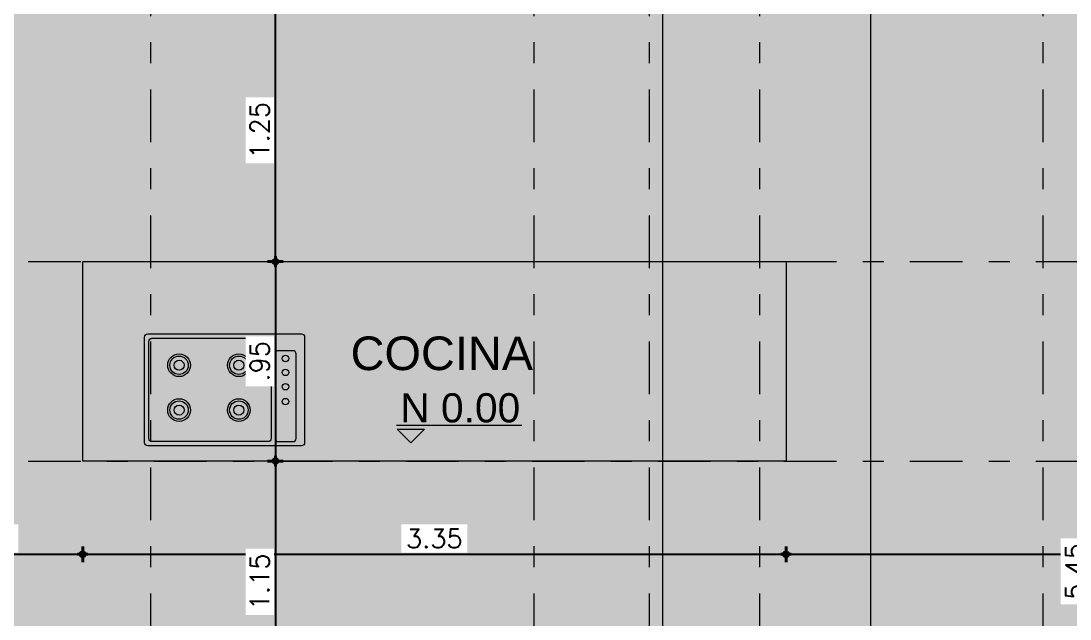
# Model space of a CAD drawing. Header units: metres. Extents: x -50 to 76, y -61 to 14.
# Drawn here: x -15.928 to -10.932, y -1.702 to 1.146 of the extents above; entities that cross this region are included whole.
import ezdxf

# ---------------------------------------------------------------- set-up
doc = ezdxf.new("R2010")
doc.units = ezdxf.units.M
doc.header["$MEASUREMENT"] = 0
for name, pattern in [('CENTER', [2, 1.25, -0.25, 0.25, -0.25]), ('CENTERX2', [4, 2.5, -0.5, 0.5, -0.5]), ('DASHDOT2', [0.5, 0.25, -0.125, 0, -0.125])]:
    doc.linetypes.add(name, pattern=pattern)
for name, color, linetype, lineweight in [('1 AREAS HACH', 250, 'Continuous', 9), ('1 CORTES', 113, 'Continuous', 18), ('1 MUEBLES', 46, 'Continuous', 18), ('1 NIVELES', 145, 'Continuous', 18), ('1 TEXTOS', 4, 'Continuous', 20), ('COTAS', 251, 'Continuous', 35), ('EJES', 251, 'CENTERX2', 0), ('TEXTOS', 4, 'Continuous', 25)]:
    doc.layers.add(name, color=color, linetype=linetype, lineweight=lineweight)
doc.styles.add('cotas', font='romans.shx')
doc.styles.add('Estilo_Generado_1', font='arial.ttf')
doc.styles.add('LEROY', font='arial.ttf')
doc.dimstyles.new('COT-50', dxfattribs={"dimscale": 0.5, "dimtxt": 0.18, "dimasz": 0.05, "dimexe": 0.08, "dimexo": 0.1, "dimgap": 0.06, "dimtad": 1, "dimzin": 4, "dimdsep": 46, "dimtxsty": 'cotas', "dimblk1": 'COTA', "dimblk2": 'COTA', "dimsah": 1, "dimcen": 0.09, "dimse1": 1, "dimse2": 1, "dimclrd": 256, "dimclre": 253, "dimclrt": 14, "dimadec": 0, "dimazin": 0, "dimtfac": 1, "dimtix": 1, "dimtmove": 0, "dimatfit": 3, "dimldrblk": 'COTA', "dimfxl": 1, "dimtfill": 1, "dimtfillclr": 256, "dimtolj": 1, "dimtzin": 12, "dimarcsym": 0})

# ---------------------------------------------------------------- blocks, each defined once
blk = doc.blocks.new('FTG')
at = {"layer": '1 MUEBLES'}
for points in [[(-3.8955, -0.7168), (-3.8955, -0.2138, -0.414214), (-3.8805, -0.1988), (-3.1485, -0.1988, -0.414214), (-3.1335, -0.2138), (-3.1335, -0.7168, -0.414214), (-3.1485, -0.7318), (-3.8805, -0.7318, -0.414214)], [(-3.8605, -0.2188), (-3.3085, -0.2188, -0.414214), (-3.2935, -0.2338), (-3.2935, -0.6968, -0.414214), (-3.3085, -0.7118), (-3.8605, -0.7118, -0.414214), (-3.8755, -0.6968), (-3.8755, -0.2338, -0.414214)], [(-3.1735, -0.6968), (-3.1735, -0.2938, 0.414214), (-3.1885, -0.2788), (-3.2585, -0.2788, 0.414214), (-3.2735, -0.2938), (-3.2735, -0.6968, 0.414214), (-3.2585, -0.7118), (-3.1885, -0.7118, 0.414214)]]:
    blk.add_lwpolyline(points, format="xyb", close=True, dxfattribs=at)
for centre, radius in [((-3.7315, -0.3479), 0.054), ((-3.4466, -0.3479), 0.054), ((-3.7315, -0.3479), 0.044), ((-3.7315, -0.3479), 0.024), ((-3.4466, -0.3479), 0.044), ((-3.4466, -0.3479), 0.024), ((-3.2244, -0.3155), 0.0156), ((-3.2244, -0.3819), 0.0156), ((-3.2244, -0.4501), 0.0156), ((-3.7315, -0.5613), 0.054), ((-3.7315, -0.5613), 0.044), ((-3.7315, -0.5613), 0.024), ((-3.4466, -0.5613), 0.054), ((-3.4466, -0.5613), 0.044), ((-3.4466, -0.5613), 0.024), ((-3.2244, -0.5211), 0.0156)]:
    blk.add_circle(centre, radius, dxfattribs=at)
blk = doc.blocks.new('COTA')
for p, q in [((-1, 0), (1, 0)), ((0, 1.5), (0, -1.5))]:
    blk.add_line(p, q)
blk.add_circle((0, 0), 0.5)
blk = doc.blocks.new('*D48')
at = {"layer": 'COTAS', "lineweight": -2, "transparency": 16777216}
blk.add_line((-19.5095, 7.1419), (0.2405, 7.1419), dxfattribs=at)
at = {"layer": 'Defpoints', "color": 0, "transparency": 16777216}
for p in [(0.2655, 7.1419), (-19.5345, 4.75), (0.2655, 0.15)]:
    blk.add_point(p, dxfattribs=at)
at = {"layer": 'COTAS', "lineweight": -2, "transparency": 16777216, "xscale": 0.025, "yscale": 0.025, "zscale": 0.025, "rotation": 180}
blk.add_blockref('COTA', (-19.5345, 7.1419), dxfattribs=at)
at = {"layer": 'COTAS', "lineweight": -2, "transparency": 16777216, "xscale": 0.025, "yscale": 0.025, "zscale": 0.025}
blk.add_blockref('COTA', (0.2655, 7.1419), dxfattribs=at)
at = {"layer": 'COTAS', "color": 14, "transparency": 16777216, "insert": (-9.6024, 7.2169), "char_height": 0.09, "attachment_point": 5, "style": 'cotas', "bg_fill": 3, "box_fill_scale": 1.25, "bg_fill_color": 256, "bg_fill_true_color": 13158600, "bg_fill_transparency": 0}
blk.add_mtext('\\A1;19.80', dxfattribs=at)
blk = doc.blocks.new('*D79')
at = {"layer": 'COTAS', "lineweight": -2, "transparency": 16777216}
blk.add_line((-16.4595, -1.3937), (-15.6595, -1.3937), dxfattribs=at)
at = {"layer": 'Defpoints', "color": 0, "transparency": 16777216}
for p in [(-15.6345, -0.95), (-16.4845, -1.1), (-15.6345, -1.3937)]:
    blk.add_point(p, dxfattribs=at)
at = {"layer": 'COTAS', "lineweight": -2, "transparency": 16777216, "xscale": 0.025, "yscale": 0.025, "zscale": 0.025, "rotation": 180}
blk.add_blockref('COTA', (-16.4845, -1.3937), dxfattribs=at)
at = {"layer": 'COTAS', "lineweight": -2, "transparency": 16777216, "xscale": 0.025, "yscale": 0.025, "zscale": 0.025}
blk.add_blockref('COTA', (-15.6345, -1.3937), dxfattribs=at)
at = {"layer": 'COTAS', "color": 14, "transparency": 16777216, "insert": (-16.0595, -1.3187), "char_height": 0.09, "attachment_point": 5, "style": 'cotas', "bg_fill": 3, "box_fill_scale": 1.25, "bg_fill_color": 256, "bg_fill_true_color": 13158600, "bg_fill_transparency": 0}
blk.add_mtext('\\A1;.85', dxfattribs=at)
blk = doc.blocks.new('*D80')
at = {"layer": 'COTAS', "lineweight": -2, "transparency": 16777216}
blk.add_line((-15.6095, -1.3937), (-12.3095, -1.3937), dxfattribs=at)
at = {"layer": 'Defpoints', "color": 0, "transparency": 16777216}
for p in [(-15.6345, -0.95), (-12.2845, -0.95), (-12.2845, -1.3937)]:
    blk.add_point(p, dxfattribs=at)
at = {"layer": 'COTAS', "lineweight": -2, "transparency": 16777216, "xscale": 0.025, "yscale": 0.025, "zscale": 0.025, "rotation": 180}
blk.add_blockref('COTA', (-15.6345, -1.3937), dxfattribs=at)
at = {"layer": 'COTAS', "lineweight": -2, "transparency": 16777216, "xscale": 0.025, "yscale": 0.025, "zscale": 0.025}
blk.add_blockref('COTA', (-12.2845, -1.3937), dxfattribs=at)
at = {"layer": 'COTAS', "color": 14, "transparency": 16777216, "insert": (-13.9595, -1.3187), "char_height": 0.09, "attachment_point": 5, "style": 'cotas', "bg_fill": 3, "box_fill_scale": 1.25, "bg_fill_color": 256, "bg_fill_true_color": 13158600, "bg_fill_transparency": 0}
blk.add_mtext('\\A1;3.35', dxfattribs=at)
blk = doc.blocks.new('*D81')
at = {"layer": 'COTAS', "lineweight": -2, "transparency": 16777216}
blk.add_line((-12.2595, -1.3937), (-5.2595, -1.3937), dxfattribs=at)
at = {"layer": 'Defpoints', "color": 0, "transparency": 16777216}
for p in [(-5.2345, -1.3937), (-12.2845, -2.1), (-5.2345, -2.4)]:
    blk.add_point(p, dxfattribs=at)
at = {"layer": 'COTAS', "lineweight": -2, "transparency": 16777216, "xscale": 0.025, "yscale": 0.025, "zscale": 0.025, "rotation": 180}
blk.add_blockref('COTA', (-12.2845, -1.3937), dxfattribs=at)
at = {"layer": 'COTAS', "lineweight": -2, "transparency": 16777216, "xscale": 0.025, "yscale": 0.025, "zscale": 0.025}
blk.add_blockref('COTA', (-5.2345, -1.3937), dxfattribs=at)
at = {"layer": 'COTAS', "color": 14, "transparency": 16777216, "insert": (-8.7595, -1.3187), "char_height": 0.09, "attachment_point": 5, "style": 'cotas', "bg_fill": 3, "box_fill_scale": 1.25, "bg_fill_color": 256, "bg_fill_true_color": 13158600, "bg_fill_transparency": 0}
blk.add_mtext('\\A1;7.05', dxfattribs=at)
blk = doc.blocks.new('*D142')
at = {"layer": 'COTAS', "lineweight": -2, "transparency": 16777216}
blk.add_line((-14.7164, 0.025), (-14.7164, 1.225), dxfattribs=at)
at = {"layer": 'Defpoints', "color": 0, "transparency": 16777216}
for p in [(-15.1345, 1.25), (-14.7164, 1.25), (-15.6345, 0)]:
    blk.add_point(p, dxfattribs=at)
at = {"layer": 'COTAS', "lineweight": -2, "transparency": 16777216, "xscale": 0.025, "yscale": 0.025, "zscale": 0.025}
for p, rotation in [((-14.7164, 1.25), 90), ((-14.7164, 0), 270)]:
    blk.add_blockref('COTA', p, dxfattribs=dict(at, rotation=rotation))
at = {"layer": 'COTAS', "color": 14, "transparency": 16777216, "insert": (-14.7914, 0.625), "char_height": 0.09, "attachment_point": 5, "rotation": 90, "style": 'cotas', "bg_fill": 3, "box_fill_scale": 1.25, "bg_fill_color": 256, "bg_fill_true_color": 13158600, "bg_fill_transparency": 0}
blk.add_mtext('\\A1;1.25', dxfattribs=at)
blk = doc.blocks.new('*D143')
at = {"layer": 'COTAS', "lineweight": -2, "transparency": 16777216}
blk.add_line((-14.7164, -0.025), (-14.7164, -0.925), dxfattribs=at)
at = {"layer": 'Defpoints', "color": 0, "transparency": 16777216}
for p in [(-15.6345, 0), (-15.6345, -0.95), (-14.7164, -0.95)]:
    blk.add_point(p, dxfattribs=at)
at = {"layer": 'COTAS', "lineweight": -2, "transparency": 16777216, "xscale": 0.025, "yscale": 0.025, "zscale": 0.025}
for p, rotation in [((-14.7164, 0), 90), ((-14.7164, -0.95), 270)]:
    blk.add_blockref('COTA', p, dxfattribs=dict(at, rotation=rotation))
at = {"layer": 'COTAS', "color": 14, "transparency": 16777216, "insert": (-14.7914, -0.475), "char_height": 0.09, "attachment_point": 5, "rotation": 90, "style": 'cotas', "bg_fill": 3, "box_fill_scale": 1.25, "bg_fill_color": 256, "bg_fill_true_color": 13158600, "bg_fill_transparency": 0}
blk.add_mtext('\\A1;.95', dxfattribs=at)
blk = doc.blocks.new('*D144')
at = {"layer": 'COTAS', "lineweight": -2, "transparency": 16777216}
blk.add_line((-14.7164, -0.975), (-14.7164, -2.075), dxfattribs=at)
at = {"layer": 'Defpoints', "color": 0, "transparency": 16777216}
for p in [(-12.2845, -0.95), (-14.7164, -2.1), (-12.2845, -2.1)]:
    blk.add_point(p, dxfattribs=at)
at = {"layer": 'COTAS', "lineweight": -2, "transparency": 16777216, "xscale": 0.025, "yscale": 0.025, "zscale": 0.025}
for p, rotation in [((-14.7164, -0.95), 90), ((-14.7164, -2.1), 270)]:
    blk.add_blockref('COTA', p, dxfattribs=dict(at, rotation=rotation))
at = {"layer": 'COTAS', "color": 14, "transparency": 16777216, "insert": (-14.7914, -1.525), "char_height": 0.09, "attachment_point": 5, "rotation": 90, "style": 'cotas', "bg_fill": 3, "box_fill_scale": 1.25, "bg_fill_color": 256, "bg_fill_true_color": 13158600, "bg_fill_transparency": 0}
blk.add_mtext('\\A1;1.15', dxfattribs=at)
blk = doc.blocks.new('*D153')
at = {"layer": 'COTAS', "lineweight": -2, "transparency": 16777216}
blk.add_line((-10.8333, 1.225), (-10.8333, -4.175), dxfattribs=at)
at = {"layer": 'Defpoints', "color": 0, "transparency": 16777216}
for p in [(-10.8845, 1.25), (-10.8333, -4.2), (-10.7845, -4.2)]:
    blk.add_point(p, dxfattribs=at)
at = {"layer": 'COTAS', "lineweight": -2, "transparency": 16777216, "xscale": 0.025, "yscale": 0.025, "zscale": 0.025}
for p, rotation in [((-10.8333, 1.25), 90), ((-10.8333, -4.2), 270)]:
    blk.add_blockref('COTA', p, dxfattribs=dict(at, rotation=rotation))
at = {"layer": 'COTAS', "color": 14, "transparency": 16777216, "insert": (-10.9083, -1.475), "char_height": 0.09, "attachment_point": 5, "rotation": 90, "style": 'cotas', "bg_fill": 3, "box_fill_scale": 1.25, "bg_fill_color": 256, "bg_fill_true_color": 13158600, "bg_fill_transparency": 0}
blk.add_mtext('\\A1;5.45', dxfattribs=at)

msp = doc.modelspace()

# ---------------------------------------------------------------- hatches: boundary and pattern name
at = {"layer": '1 AREAS HACH'}
h = msp.add_hatch(dxfattribs=at)
h.set_pattern_fill('ANGLE', color=256)
h.set_pattern_definition([(0, (-39.43992, 0), (0, 0.275), [0.2, -0.075]), (90, (-39.43992, 0), (-0.275, 2e-17), [0.2, -0.075])])
h.paths.add_polyline_path([(-15.4845, 4.75), (-19.2345, 4.75), (-19.5345, 4.75), (-19.5345, -4.5), (-16.6345, -4.5), (-16.6345, -5.75), (-12.2845, -5.75), (-12.2845, -4.5), (-10.5845, -4.5), (-10.5845, -5.3), (-10.1845, -5.3), (-10.1845, -4.5), (-5.2345, -4.5), (-5.2345, -5.3), (-5.0845, -5.3), (-5.0845, -6.8), (0.2655, -6.8), (0.2655, 0.15), (-1.0345, 0.15), (-1.0345, 2.15), (-0.4345, 2.15), (-0.4345, 4.55), (-0.7345, 4.55), (-0.7345, 4.25), (-6.3145, 4.25), (-6.3145, 4.55), (-6.6845, 4.55), (-6.6845, 1.4), (-10.8845, 1.4), (-10.8845, 2.55), (-11.0845, 2.55), (-11.0845, 4.75), (-10.8845, 4.75), (-10.8845, 5.9), (-11.2345, 5.9), (-11.2345, 5.35), (-15.4845, 5.35)])

# ---------------------------------------------------------------- linework, layer by layer
at = {"layer": '1 MUEBLES'}
msp.add_lwpolyline([(-15.6345, 0), (-12.2845, 0), (-12.2845, -0.95), (-15.6345, -0.95)], close=True, dxfattribs=at)
at = {"layer": '1 NIVELES', "color": 2, "linetype": 'CENTER'}
for p, q in [((-14.1394, -0.779), (-13.5427, -0.779)), ((-14.0717, -0.8629), (-14.137, -0.7979)), ((-14.137, -0.7979), (-14.0063, -0.7979)), ((-14.0717, -0.8629), (-14.0063, -0.7979))]:
    msp.add_line(p, q, dxfattribs=at)

# ---------------------------------------------------------------- block references
at = {"layer": '1 MUEBLES'}
msp.add_blockref('FTG', (-11.444, -0.1458), dxfattribs=at)

# ---------------------------------------------------------------- texts
at = {"layer": '1 TEXTOS', "insert": (-14.3584, -0.3568), "char_height": 0.16, "attachment_point": 1, "style": 'Estilo_Generado_1'}
msp.add_mtext('\\A1;{\\pql;\\fArial|b0|i0|c0|p34;COCINA}', dxfattribs=at)
at = {"layer": 'TEXTOS', "color": 2, "style": 'LEROY'}
msp.add_text('N 0.00', height=0.13885, rotation=0.0654, dxfattribs=at).set_placement((-14.1218, -0.7662))

# ---------------------------------------------------------------- next in the draw order: dimensions: what is measured, and where the dimension line sits
at = {"layer": 'COTAS'}
dim = msp.add_linear_dim(base=(0.2655, 7.1419), p1=(-19.5345, 4.75), p2=(0.2655, 0.15), dimstyle='COT-50', dxfattribs=at)
dim.commit()
dim.dimension.update_dxf_attribs({"geometry": '*D48', "text_midpoint": (-9.6024, 7.1419), "dimtype": 160})
dim = msp.add_linear_dim(base=(-15.6345, -1.3937), p1=(-16.4845, -1.1), p2=(-15.6345, -0.95), dimstyle='COT-50', dxfattribs=at)
dim.commit()
dim.dimension.update_dxf_attribs({"geometry": '*D79', "text_midpoint": (-16.0595, -1.3187)})

# ---------------------------------------------------------------- next in the draw order: dimensions: what is measured, and where the dimension line sits
dim = msp.add_linear_dim(base=(-14.7164, 1.25), p1=(-15.6345, 0), p2=(-15.1345, 1.25), angle=90, dimstyle='COT-50', dxfattribs=at)
dim.commit()
dim.dimension.update_dxf_attribs({"geometry": '*D142', "text_midpoint": (-14.7914, 0.625)})
dim = msp.add_linear_dim(base=(-12.2845, -1.3937), p1=(-15.6345, -0.95), p2=(-12.2845, -0.95), dimstyle='COT-50', dxfattribs=at)
dim.commit()
dim.dimension.update_dxf_attribs({"geometry": '*D80', "text_midpoint": (-13.9595, -1.3187)})

# ---------------------------------------------------------------- next in the draw order: dimensions: what is measured, and where the dimension line sits
dim = msp.add_linear_dim(base=(-14.7164, -0.95), p1=(-15.6345, 0), p2=(-15.6345, -0.95), angle=90, dimstyle='COT-50', dxfattribs=at)
dim.commit()
dim.dimension.update_dxf_attribs({"geometry": '*D143', "text_midpoint": (-14.7914, -0.475)})
dim = msp.add_linear_dim(base=(-5.2345, -1.3937), p1=(-12.2845, -2.1), p2=(-5.2345, -2.4), dimstyle='COT-50', dxfattribs=at)
dim.commit()
dim.dimension.update_dxf_attribs({"geometry": '*D81', "text_midpoint": (-8.7595, -1.3187)})

# ---------------------------------------------------------------- next in the draw order: linework, layer by layer
at = {"layer": '1 CORTES'}
msp.add_line((-11.8823, 7.946), (-11.8823, -9.9357), dxfattribs=at)
at = {"layer": 'EJES', "linetype": 'DASHDOT2'}
for p, q in [((-15.3095, -10.2308), (-15.3095, 7.233)), ((-15.3095, -10.2308), (-15.3095, 7.233)), ((-11.0595, -10.2308), (-11.0595, 7.233)), ((-11.0595, -10.2308), (-11.0595, 7.233))]:
    msp.add_line(p, q, dxfattribs=at)

# ---------------------------------------------------------------- next in the draw order: dimensions: what is measured, and where the dimension line sits
at = {"layer": 'COTAS'}
for base, p1, p2, picture, middle in [((-10.8333, -4.2), (-10.8845, 1.25), (-10.7845, -4.2), '*D153', (-10.9083, -1.475)), ((-14.7164, -2.1), (-12.2845, -0.95), (-12.2845, -2.1), '*D144', (-14.7914, -1.525))]:
    dim = msp.add_linear_dim(base=base, p1=p1, p2=p2, angle=90, dimstyle='COT-50', dxfattribs=at)
    dim.commit()
    dim.dimension.update_dxf_attribs({"geometry": picture, "text_midpoint": middle})

# ---------------------------------------------------------------- next in the draw order: linework, layer by layer
at = {"layer": '1 CORTES'}
msp.add_line((-12.8719, -9.9357), (-12.8719, 7.946), dxfattribs=at)
at = {"layer": 'EJES', "linetype": 'DASHDOT2'}
for p, q in [((-13.4845, -10.2308), (-13.4845, 7.233)), ((-12.9345, -10.2308), (-12.9345, 7.233)), ((-12.4095, -10.2308), (-12.4095, 7.233)), ((-12.4095, -10.2308), (-12.4095, 7.233)), ((-21.2941, 0), (2.3375, 0)), ((-21.2941, -0.95), (2.3375, -0.95))]:
    msp.add_line(p, q, dxfattribs=at)

doc.saveas('drawing.dxf')
